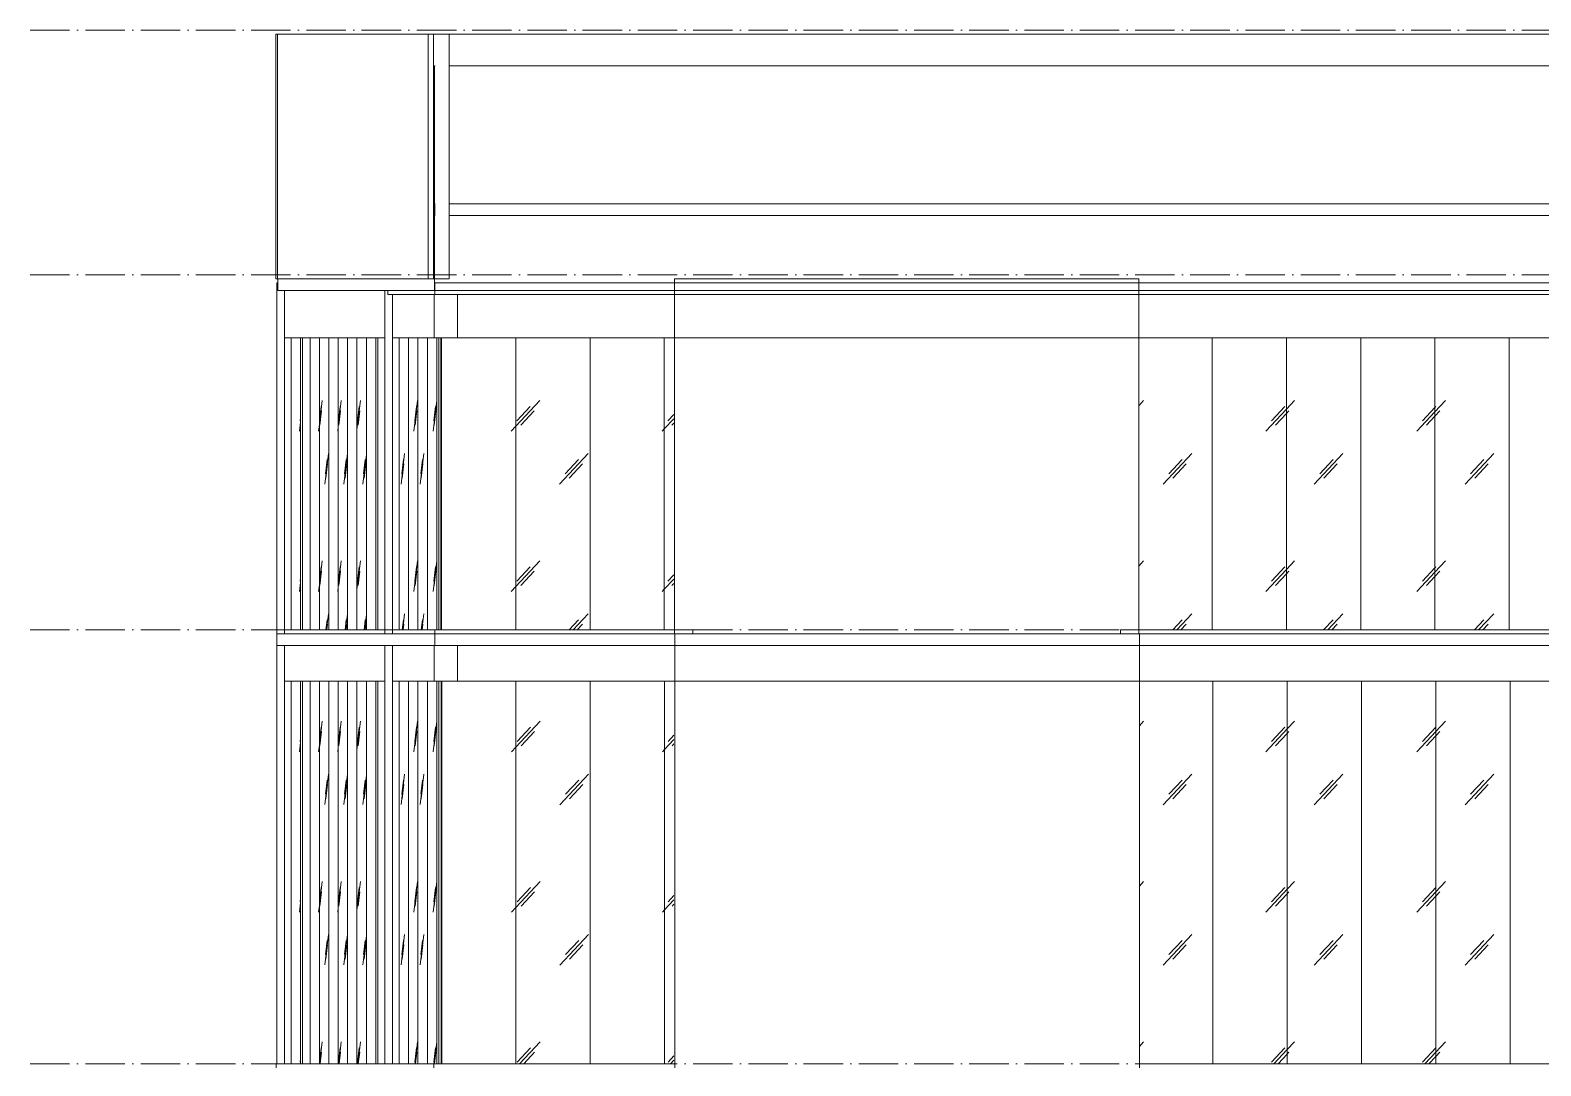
# Model space of a CAD drawing. Header units: millimetres. Extents: x -99196 to 12099, y -10111 to 93550.
# Drawn here: x -99096 to -79952, y 5475 to 18600 of the extents above; entities that cross this region are included whole.
import ezdxf
from ezdxf.xclip import XClip

# ---------------------------------------------------------------- set-up
doc = ezdxf.new("R2010")
doc.units = ezdxf.units.MM
doc.header["$XCLIPFRAME"] = 0
doc.linetypes.add('Grid Line', pattern=[14, 10, -2, 0, -2])
for name, color, linetype, lineweight in [('KINH', 152, 'Continuous', 5), ('NET CAT', 3, 'Continuous', 5), ('NET CATConcrete', 3, 'Continuous', 5), ('NET-THAY', 2, 'Continuous', 15), ('TRUC', 225, 'Continuous', 5)]:
    doc.layers.add(name, color=color, linetype=linetype, lineweight=lineweight)
pattern_1 = [(83.217, (-89384.93, 1401.56), (0.0133, 2032.0002), [180.582, -1865.74]), (83.217, (-89391.5, 1456.73), (0.0133, 2032.0002), [180.582, -1865.74]), (83.217, (-89400.51, 1325.7), (0.0133, 2032.0002), [388.945, -1657.376]), (83.217, (-89549.27, 2763), (0.0133, 2032.0002), [180.582, -1865.74]), (83.217, (-89555.83, 2818.17), (0.0133, 2032.0002), [180.582, -1865.74]), (83.217, (-89564.85, 2687.13), (0.0133, 2032.0002), [388.945, -1657.376])]
pattern_2 = [(46.738, (-52715.7, 1401.6), (-0.005, 2032), [246.24, -2544.1]), (46.738, (-52767.6, 1456.7), (-0.005, 2032), [246.24, -2544.1]), (46.738, (-52839, 1325.7), (-0.005, 2032), [530.36, -2259.98]), (46.738, (-54016, 2763), (-0.005, 2032), [246.24, -2544.1]), (46.738, (-54068, 2818.2), (-0.005, 2032), [246.24, -2544.1]), (46.738, (-54139.4, 2687.1), (-0.005, 2032), [530.36, -2259.98])]
pattern_3 = [(46.738, (-52717.3, 1401.6), (-0.005, 2032), [246.24, -2544.1]), (46.738, (-52769.3, 1456.7), (-0.005, 2032), [246.24, -2544.1]), (46.738, (-52840.7, 1325.7), (-0.005, 2032), [530.36, -2259.98]), (46.738, (-54017.7, 2763), (-0.005, 2032), [246.24, -2544.1]), (46.738, (-54069.6, 2818.2), (-0.005, 2032), [246.24, -2544.1]), (46.738, (-54141, 2687.1), (-0.005, 2032), [530.36, -2259.98])]
pattern_4 = [(46.738, (-52719.6, 1401.6), (-0.005, 2032), [246.24, -2544.1]), (46.738, (-52771.6, 1456.7), (-0.005, 2032), [246.24, -2544.1]), (46.738, (-52843, 1325.7), (-0.005, 2032), [530.36, -2259.98]), (46.738, (-54020, 2763), (-0.005, 2032), [246.24, -2544.1]), (46.738, (-54072, 2818.2), (-0.005, 2032), [246.24, -2544.1]), (46.738, (-54143.4, 2687.1), (-0.005, 2032), [530.36, -2259.98])]

# ---------------------------------------------------------------- blocks, each defined once
blk = doc.blocks.new('System Panel - Glazed-V151-MẶT ĐỨNG 14-1')
at = {"layer": 'KINH'}
h = blk.add_hatch(dxfattribs=at)
h.set_pattern_fill('FP_6', color=256, style=0, pattern_type=2)
h.set_pattern_definition(pattern_1)
h.paths.add_polyline_path([(-95669, 5500), (-95669, 10350), (-95788, 10350), (-95788, 5500)], flags=0)
at = {"layer": 'KINH', "color": 250}
for p, q in [((-95788, 10350), (-95788, 5500)), ((-95669, 5500), (-95669, 10350)), ((-95644, 10350), (-95644, 5500))]:
    blk.add_line(p, q, dxfattribs=at)
blk = doc.blocks.new('System Panel - Glazed-V152-MẶT ĐỨNG 14-1')
at = {"layer": 'KINH'}
h = blk.add_hatch(dxfattribs=at)
h.set_pattern_fill('FP_6', color=256, style=0, pattern_type=2)
h.set_pattern_definition(pattern_1)
h.paths.add_polyline_path([(-95431, 5500), (-95431, 10350), (-95550, 10350), (-95550, 5500)], flags=0)
at = {"layer": 'KINH', "color": 250}
for p, q in [((-95550, 10350), (-95550, 5500)), ((-95431, 5500), (-95431, 10350))]:
    blk.add_line(p, q, dxfattribs=at)
blk = doc.blocks.new('System Panel - Glazed-V153-MẶT ĐỨNG 14-1')
at = {"layer": 'KINH'}
h = blk.add_hatch(dxfattribs=at)
h.set_pattern_fill('FP_6', color=256, style=0, pattern_type=2)
h.set_pattern_definition(pattern_1)
h.paths.add_polyline_path([(-95312, 5500), (-95312, 10350), (-95431, 10350), (-95431, 5500)], flags=0)
at = {"layer": 'KINH', "color": 250}
for p, q in [((-95431, 10350), (-95431, 5500)), ((-95312, 5500), (-95312, 10350))]:
    blk.add_line(p, q, dxfattribs=at)
blk = doc.blocks.new('System Panel - Glazed-V154-MẶT ĐỨNG 14-1')
at = {"layer": 'KINH'}
h = blk.add_hatch(dxfattribs=at)
h.set_pattern_fill('FP_6', color=256, style=0, pattern_type=2)
h.set_pattern_definition(pattern_1)
h.paths.add_polyline_path([(-95193, 5500), (-95193, 10350), (-95312, 10350), (-95312, 5500)], flags=0)
at = {"layer": 'KINH', "color": 250}
for p, q in [((-95312, 10350), (-95312, 5500)), ((-95193, 5500), (-95193, 10350))]:
    blk.add_line(p, q, dxfattribs=at)
blk = doc.blocks.new('System Panel - Glazed-V155-MẶT ĐỨNG 14-1')
at = {"layer": 'KINH'}
h = blk.add_hatch(dxfattribs=at)
h.set_pattern_fill('FP_6', color=256, style=0, pattern_type=2)
h.set_pattern_definition(pattern_1)
h.paths.add_polyline_path([(-95074, 5500), (-95074, 10350), (-95193, 10350), (-95193, 5500)], flags=0)
at = {"layer": 'KINH', "color": 250}
for p, q in [((-95193, 10350), (-95193, 5500)), ((-95074, 5500), (-95074, 10350))]:
    blk.add_line(p, q, dxfattribs=at)
blk = doc.blocks.new('System Panel - Glazed-V156-MẶT ĐỨNG 14-1')
at = {"layer": 'KINH'}
h = blk.add_hatch(dxfattribs=at)
h.set_pattern_fill('FP_6', color=256, style=0, pattern_type=2)
h.set_pattern_definition(pattern_1)
h.paths.add_polyline_path([(-94955, 5500), (-94955, 10350), (-95074, 10350), (-95074, 5500)], flags=0)
at = {"layer": 'KINH', "color": 250}
for p, q in [((-95074, 10350), (-95074, 5500)), ((-94955, 5500), (-94955, 10350))]:
    blk.add_line(p, q, dxfattribs=at)
blk = doc.blocks.new('System Panel - Glazed-V157-MẶT ĐỨNG 14-1')
at = {"layer": 'KINH'}
h = blk.add_hatch(dxfattribs=at)
h.set_pattern_fill('FP_6', color=256, style=0, pattern_type=2)
h.set_pattern_definition(pattern_1)
h.paths.add_polyline_path([(-94836, 5500), (-94836, 10350), (-94955, 10350), (-94955, 5500)], flags=0)
at = {"layer": 'KINH', "color": 250}
for p, q in [((-94955, 10350), (-94955, 5500)), ((-94836, 5500), (-94836, 10350))]:
    blk.add_line(p, q, dxfattribs=at)
blk = doc.blocks.new('System Panel - Glazed-V158-MẶT ĐỨNG 14-1')
at = {"layer": 'KINH'}
h = blk.add_hatch(dxfattribs=at)
h.set_pattern_fill('FP_6', color=256, style=0, pattern_type=2)
h.set_pattern_definition(pattern_1)
h.paths.add_polyline_path([(-94813, 5500), (-94717, 5500), (-94717, 10350), (-94836, 10350), (-94836, 5500)], flags=0)
at = {"layer": 'KINH', "color": 250}
for p, q in [((-94836, 10350), (-94836, 5500)), ((-94717, 5500), (-94717, 10350)), ((-94692, 10350), (-94692, 5500))]:
    blk.add_line(p, q, dxfattribs=at)
blk = doc.blocks.new('System Panel - Glazed-V159-MẶT ĐỨNG 14-1')
at = {"layer": 'KINH'}
h = blk.add_hatch(dxfattribs=at)
h.set_pattern_fill('FP_6', color=256, style=0, pattern_type=2)
h.set_pattern_definition(pattern_1)
h.paths.add_polyline_path([(-94301, 5500), (-94301, 10350), (-94420, 10350), (-94420, 5500)], flags=0)
at = {"layer": 'KINH', "color": 250}
for p, q in [((-94420, 10350), (-94420, 5500)), ((-94301, 5500), (-94301, 10350))]:
    blk.add_line(p, q, dxfattribs=at)
blk = doc.blocks.new('System Panel - Glazed-V160-MẶT ĐỨNG 14-1')
at = {"layer": 'KINH'}
h = blk.add_hatch(dxfattribs=at)
h.set_pattern_fill('FP_6', color=256, style=0, pattern_type=2)
h.set_pattern_definition(pattern_1)
h.paths.add_polyline_path([(-94182, 5500), (-94182, 10350), (-94301, 10350), (-94301, 5500)], flags=0)
at = {"layer": 'KINH', "color": 250}
for p, q in [((-94301, 10350), (-94301, 5500)), ((-94182, 5500), (-94182, 10350))]:
    blk.add_line(p, q, dxfattribs=at)
blk = doc.blocks.new('System Panel - Glazed-V161-MẶT ĐỨNG 14-1')
at = {"layer": 'KINH'}
h = blk.add_hatch(dxfattribs=at)
h.set_pattern_fill('FP_6', color=256, style=0, pattern_type=2)
h.set_pattern_definition(pattern_1)
h.paths.add_polyline_path([(-94063, 5500), (-94063, 10350), (-94182, 10350), (-94182, 5500)], flags=0)
at = {"layer": 'KINH', "color": 250}
for p, q in [((-94182, 10350), (-94182, 5500)), ((-94063, 5500), (-94063, 10350))]:
    blk.add_line(p, q, dxfattribs=at)
blk = doc.blocks.new('System Panel - Glazed-V162-MẶT ĐỨNG 14-1')
at = {"layer": 'KINH'}
h = blk.add_hatch(dxfattribs=at)
h.set_pattern_fill('FP_6', color=256, style=0, pattern_type=2)
h.set_pattern_definition(pattern_1)
h.paths.add_polyline_path([(-93980, 5500), (-93944, 5500), (-93944, 10350), (-94063, 10350), (-94063, 5500)], flags=0)
at = {"layer": 'KINH', "color": 250}
for p, q in [((-94063, 10350), (-94063, 5500)), ((-93944, 5500), (-93944, 10350)), ((-93919, 10350), (-93919, 5500))]:
    blk.add_line(p, q, dxfattribs=at)
blk = doc.blocks.new('System Panel - Glazed-V163-MẶT ĐỨNG 14-1')
at = {"layer": 'KINH'}
h = blk.add_hatch(dxfattribs=at)
h.set_pattern_fill('FP_7', color=256, style=0, pattern_type=2)
h.set_pattern_definition([(71.319, (-77466.7, 1401.56), (-0.007, 2032), [189.29, -1955.72]), (71.319, (-77485.34, 1456.7), (-0.007, 2032), [189.29, -1955.72]), (71.319, (-77511, 1325.7), (-0.007, 2032), [407.7, -1737.306]), (71.319, (-77933.9, 2763), (-0.007, 2032), [189.29, -1955.72]), (71.319, (-77952.5, 2818.2), (-0.007, 2032), [189.29, -1955.72]), (71.319, (-77978.2, 2687.1), (-0.007, 2032), [407.7, -1737.306])])
h.paths.add_polyline_path([(-93881, 5500), (-93881, 10350), (-93890, 10350), (-93890, 5500)], flags=0)
h = blk.add_hatch(dxfattribs=at)
h.set_pattern_fill('FP_4', color=256, style=0, pattern_type=2)
h.set_pattern_definition(pattern_2)
h.paths.add_polyline_path([(-93825, 5500), (-92940, 5500), (-92940, 10350), (-93881, 10350), (-93881, 5500)], flags=0)
at = {"layer": 'KINH', "color": 250}
for p, q in [((-93890, 5500), (-93890, 10350)), ((-93881, 10350), (-93881, 5500)), ((-92940, 5500), (-92940, 10350))]:
    blk.add_line(p, q, dxfattribs=at)
blk = doc.blocks.new('System Panel - Glazed-V164-MẶT ĐỨNG 14-1')
at = {"layer": 'KINH'}
h = blk.add_hatch(dxfattribs=at)
h.set_pattern_fill('FP_4', color=256, style=0, pattern_type=2)
h.set_pattern_definition(pattern_2)
h.paths.add_polyline_path([(-91999, 5500), (-91999, 10350), (-92940, 10350), (-92940, 5500)], flags=0)
at = {"layer": 'KINH', "color": 250}
for p, q in [((-92940, 10350), (-92940, 5500)), ((-91999, 5500), (-91999, 10350))]:
    blk.add_line(p, q, dxfattribs=at)
blk = doc.blocks.new('System Panel - Glazed-V165-MẶT ĐỨNG 14-1')
at = {"layer": 'KINH'}
h = blk.add_hatch(dxfattribs=at)
h.set_pattern_fill('FP_4', color=256, style=0, pattern_type=2)
h.set_pattern_definition(pattern_2)
h.paths.add_polyline_path([(-91058, 5500), (-91058, 10350), (-91999, 10350), (-91999, 5500), (-91848, 5500)], flags=0)
at = {"layer": 'KINH', "color": 250}
for p, q in [((-91999, 10350), (-91999, 5500)), ((-91058, 5500), (-91058, 10350))]:
    blk.add_line(p, q, dxfattribs=at)
blk = doc.blocks.new('System Panel - Glazed-V166-MẶT ĐỨNG 14-1')
at = {"layer": 'KINH'}
h = blk.add_hatch(dxfattribs=at)
h.set_pattern_fill('FP_8', color=256, style=0, pattern_type=2)
h.set_pattern_definition(pattern_3)
h.paths.add_polyline_path([(-84107, 5500), (-84107, 10350), (-85038, 10350), (-85038, 5500)], flags=0)
at = {"layer": 'KINH', "color": 250}
blk.add_line((-84107, 5500), (-84107, 10350), dxfattribs=at)
blk = doc.blocks.new('System Panel - Glazed-V167-MẶT ĐỨNG 14-1')
at = {"layer": 'KINH'}
h = blk.add_hatch(dxfattribs=at)
h.set_pattern_fill('FP_8', color=256, style=0, pattern_type=2)
h.set_pattern_definition(pattern_3)
h.paths.add_polyline_path([(-83165, 5500), (-83165, 10350), (-84107, 10350), (-84107, 5500), (-83942, 5500)], flags=0)
at = {"layer": 'KINH', "color": 250}
for p, q in [((-84107, 10350), (-84107, 5500)), ((-83165, 5500), (-83165, 10350))]:
    blk.add_line(p, q, dxfattribs=at)
blk = doc.blocks.new('System Panel - Glazed-V168-MẶT ĐỨNG 14-1')
at = {"layer": 'KINH'}
h = blk.add_hatch(dxfattribs=at)
h.set_pattern_fill('FP_8', color=256, style=0, pattern_type=2)
h.set_pattern_definition(pattern_3)
h.paths.add_polyline_path([(-82224, 5500), (-82224, 10350), (-83165, 10350), (-83165, 5500)], flags=0)
at = {"layer": 'KINH', "color": 250}
for p, q in [((-83165, 10350), (-83165, 5500)), ((-82224, 5500), (-82224, 10350))]:
    blk.add_line(p, q, dxfattribs=at)
blk = doc.blocks.new('System Panel - Glazed-V169-MẶT ĐỨNG 14-1')
at = {"layer": 'KINH'}
h = blk.add_hatch(dxfattribs=at)
h.set_pattern_fill('FP_8', color=256, style=0, pattern_type=2)
h.set_pattern_definition(pattern_3)
h.paths.add_polyline_path([(-81283, 5500), (-81283, 10350), (-82224, 10350), (-82224, 5500)], flags=0)
at = {"layer": 'KINH', "color": 250}
for p, q in [((-82224, 10350), (-82224, 5500)), ((-81283, 5500), (-81283, 10350))]:
    blk.add_line(p, q, dxfattribs=at)
blk = doc.blocks.new('System Panel - Glazed-V170-MẶT ĐỨNG 14-1')
at = {"layer": 'KINH'}
h = blk.add_hatch(dxfattribs=at)
h.set_pattern_fill('FP_8', color=256, style=0, pattern_type=2)
h.set_pattern_definition(pattern_3)
h.paths.add_polyline_path([(-80342, 5500), (-80342, 10350), (-81283, 10350), (-81283, 5500)], flags=0)
at = {"layer": 'KINH', "color": 250}
for p, q in [((-81283, 10350), (-81283, 5500)), ((-80342, 5500), (-80342, 10350))]:
    blk.add_line(p, q, dxfattribs=at)
blk = doc.blocks.new('System Panel - Glazed-V171-MẶT ĐỨNG 14-1')
at = {"layer": 'KINH'}
h = blk.add_hatch(dxfattribs=at)
h.set_pattern_fill('FP_8', color=256, style=0, pattern_type=2)
h.set_pattern_definition(pattern_3)
h.paths.add_polyline_path([(-79401, 5500), (-79401, 10350), (-80342, 10350), (-80342, 5500), (-79989, 5500)], flags=0)
at = {"layer": 'KINH', "color": 250}
for p, q in [((-80342, 10350), (-80342, 5500)), ((-79401, 5500), (-79401, 10350))]:
    blk.add_line(p, q, dxfattribs=at)
blk = doc.blocks.new('System Panel - Glazed-V255-MẶT ĐỨNG 14-1')
at = {"layer": 'KINH'}
h = blk.add_hatch(dxfattribs=at)
h.set_pattern_fill('FP_6', color=256, style=0, pattern_type=2)
h.set_pattern_definition(pattern_1)
h.paths.add_polyline_path([(-95788, 11000), (-95669, 11000), (-95669, 14700), (-95788, 14700), (-95788, 11358)], flags=0)
at = {"layer": 'KINH', "color": 250}
for p, q in [((-95788, 14700), (-95788, 11000)), ((-95669, 11000), (-95669, 14700)), ((-95644, 14700), (-95644, 11000))]:
    blk.add_line(p, q, dxfattribs=at)
blk = doc.blocks.new('System Panel - Glazed-V256-MẶT ĐỨNG 14-1')
at = {"layer": 'KINH'}
h = blk.add_hatch(dxfattribs=at)
h.set_pattern_fill('FP_6', color=256, style=0, pattern_type=2)
h.set_pattern_definition(pattern_1)
h.paths.add_polyline_path([(-95550, 11000), (-95431, 11000), (-95431, 14700), (-95550, 14700), (-95550, 11358)], flags=0)
at = {"layer": 'KINH', "color": 250}
for p, q in [((-95550, 14700), (-95550, 11000)), ((-95431, 11000), (-95431, 14700))]:
    blk.add_line(p, q, dxfattribs=at)
blk = doc.blocks.new('System Panel - Glazed-V257-MẶT ĐỨNG 14-1')
at = {"layer": 'KINH'}
h = blk.add_hatch(dxfattribs=at)
h.set_pattern_fill('FP_6', color=256, style=0, pattern_type=2)
h.set_pattern_definition(pattern_1)
h.paths.add_polyline_path([(-95431, 11000), (-95312, 11000), (-95312, 14700), (-95431, 14700), (-95431, 11358)], flags=0)
at = {"layer": 'KINH', "color": 250}
for p, q in [((-95431, 14700), (-95431, 11000)), ((-95312, 11000), (-95312, 14700))]:
    blk.add_line(p, q, dxfattribs=at)
blk = doc.blocks.new('System Panel - Glazed-V258-MẶT ĐỨNG 14-1')
at = {"layer": 'KINH'}
h = blk.add_hatch(dxfattribs=at)
h.set_pattern_fill('FP_6', color=256, style=0, pattern_type=2)
h.set_pattern_definition(pattern_1)
h.paths.add_polyline_path([(-95312, 11000), (-95193, 11000), (-95193, 14700), (-95312, 14700), (-95312, 11358)], flags=0)
at = {"layer": 'KINH', "color": 250}
for p, q in [((-95312, 14700), (-95312, 11000)), ((-95193, 11000), (-95193, 14700))]:
    blk.add_line(p, q, dxfattribs=at)
blk = doc.blocks.new('System Panel - Glazed-V259-MẶT ĐỨNG 14-1')
at = {"layer": 'KINH'}
h = blk.add_hatch(dxfattribs=at)
h.set_pattern_fill('FP_6', color=256, style=0, pattern_type=2)
h.set_pattern_definition(pattern_1)
h.paths.add_polyline_path([(-95193, 11000), (-95074, 11000), (-95074, 14700), (-95193, 14700), (-95193, 11358)], flags=0)
at = {"layer": 'KINH', "color": 250}
for p, q in [((-95193, 14700), (-95193, 11000)), ((-95074, 11000), (-95074, 14700))]:
    blk.add_line(p, q, dxfattribs=at)
blk = doc.blocks.new('System Panel - Glazed-V260-MẶT ĐỨNG 14-1')
at = {"layer": 'KINH'}
h = blk.add_hatch(dxfattribs=at)
h.set_pattern_fill('FP_6', color=256, style=0, pattern_type=2)
h.set_pattern_definition(pattern_1)
h.paths.add_polyline_path([(-95074, 11000), (-94955, 11000), (-94955, 14700), (-95074, 14700), (-95074, 11358)], flags=0)
at = {"layer": 'KINH', "color": 250}
for p, q in [((-95074, 14700), (-95074, 11000)), ((-94955, 11000), (-94955, 14700))]:
    blk.add_line(p, q, dxfattribs=at)
blk = doc.blocks.new('System Panel - Glazed-V261-MẶT ĐỨNG 14-1')
at = {"layer": 'KINH'}
h = blk.add_hatch(dxfattribs=at)
h.set_pattern_fill('FP_6', color=256, style=0, pattern_type=2)
h.set_pattern_definition(pattern_1)
h.paths.add_polyline_path([(-94955, 11000), (-94836, 11000), (-94836, 14700), (-94955, 14700), (-94955, 11358)], flags=0)
at = {"layer": 'KINH', "color": 250}
for p, q in [((-94955, 14700), (-94955, 11000)), ((-94836, 11000), (-94836, 14700))]:
    blk.add_line(p, q, dxfattribs=at)
blk = doc.blocks.new('System Panel - Glazed-V262-MẶT ĐỨNG 14-1')
at = {"layer": 'KINH'}
h = blk.add_hatch(dxfattribs=at)
h.set_pattern_fill('FP_6', color=256, style=0, pattern_type=2)
h.set_pattern_definition(pattern_1)
h.paths.add_polyline_path([(-94717, 11000), (-94717, 14700), (-94836, 14700), (-94836, 11000), (-94813, 11000)], flags=0)
at = {"layer": 'KINH', "color": 250}
for p, q in [((-94836, 14700), (-94836, 11000)), ((-94717, 11000), (-94717, 14700)), ((-94692, 14700), (-94692, 11000))]:
    blk.add_line(p, q, dxfattribs=at)
blk = doc.blocks.new('System Panel - Glazed-V263-MẶT ĐỨNG 14-1')
at = {"layer": 'KINH'}
h = blk.add_hatch(dxfattribs=at)
h.set_pattern_fill('FP_6', color=256, style=0, pattern_type=2)
h.set_pattern_definition(pattern_1)
h.paths.add_polyline_path([(-94420, 11000), (-94301, 11000), (-94301, 14700), (-94420, 14700), (-94420, 11358)], flags=0)
at = {"layer": 'KINH', "color": 250}
for p, q in [((-94420, 14700), (-94420, 11000)), ((-94301, 11000), (-94301, 14700))]:
    blk.add_line(p, q, dxfattribs=at)
blk = doc.blocks.new('System Panel - Glazed-V264-MẶT ĐỨNG 14-1')
at = {"layer": 'KINH'}
h = blk.add_hatch(dxfattribs=at)
h.set_pattern_fill('FP_6', color=256, style=0, pattern_type=2)
h.set_pattern_definition(pattern_1)
h.paths.add_polyline_path([(-94301, 11000), (-94182, 11000), (-94182, 14700), (-94301, 14700), (-94301, 11358)], flags=0)
at = {"layer": 'KINH', "color": 250}
for p, q in [((-94301, 14700), (-94301, 11000)), ((-94182, 11000), (-94182, 14700))]:
    blk.add_line(p, q, dxfattribs=at)
blk = doc.blocks.new('System Panel - Glazed-V265-MẶT ĐỨNG 14-1')
at = {"layer": 'KINH'}
h = blk.add_hatch(dxfattribs=at)
h.set_pattern_fill('FP_6', color=256, style=0, pattern_type=2)
h.set_pattern_definition(pattern_1)
h.paths.add_polyline_path([(-94182, 11000), (-94063, 11000), (-94063, 14700), (-94182, 14700), (-94182, 11358)], flags=0)
at = {"layer": 'KINH', "color": 250}
for p, q in [((-94182, 14700), (-94182, 11000)), ((-94063, 11000), (-94063, 14700))]:
    blk.add_line(p, q, dxfattribs=at)
blk = doc.blocks.new('System Panel - Glazed-V266-MẶT ĐỨNG 14-1')
at = {"layer": 'KINH'}
h = blk.add_hatch(dxfattribs=at)
h.set_pattern_fill('FP_6', color=256, style=0, pattern_type=2)
h.set_pattern_definition(pattern_1)
h.paths.add_polyline_path([(-93944, 11000), (-93944, 14700), (-94063, 14700), (-94063, 11000), (-93970, 11000)], flags=0)
at = {"layer": 'KINH', "color": 250}
for p, q in [((-94063, 14700), (-94063, 11000)), ((-93944, 11000), (-93944, 14700)), ((-93919, 14700), (-93919, 11000))]:
    blk.add_line(p, q, dxfattribs=at)
blk = doc.blocks.new('System Panel - Glazed-V267-MẶT ĐỨNG 14-1')
at = {"layer": 'KINH'}
h = blk.add_hatch(dxfattribs=at)
h.set_pattern_fill('FP_21', color=256, style=0, pattern_type=2)
h.set_pattern_definition([(71.319, (-77464.1, 1401.56), (-0.007, 2032), [189.29, -1955.72]), (71.319, (-77482.8, 1456.7), (-0.007, 2032), [189.29, -1955.72]), (71.319, (-77508.44, 1325.7), (-0.007, 2032), [407.7, -1737.306]), (71.319, (-77931.3, 2763), (-0.007, 2032), [189.29, -1955.72]), (71.319, (-77950, 2818.2), (-0.007, 2032), [189.29, -1955.72]), (71.319, (-77975.63, 2687.1), (-0.007, 2032), [407.7, -1737.306])])
h.paths.add_polyline_path([(-93891, 11000), (-93883, 11000), (-93883, 14700), (-93891, 14700), (-93891, 11358)], flags=0)
h = blk.add_hatch(dxfattribs=at)
h.set_pattern_fill('FP_20', color=256, style=0, pattern_type=2)
h.set_pattern_definition(pattern_4)
h.paths.add_polyline_path([(-93825, 11000), (-92942, 11000), (-92942, 14700), (-93883, 14700), (-93883, 11000)], flags=0)
at = {"layer": 'KINH', "color": 250}
for p, q in [((-93891, 11000), (-93891, 14700)), ((-93883, 14700), (-93883, 11000)), ((-92942, 11000), (-92942, 14700))]:
    blk.add_line(p, q, dxfattribs=at)
blk = doc.blocks.new('System Panel - Glazed-V268-MẶT ĐỨNG 14-1')
at = {"layer": 'KINH'}
h = blk.add_hatch(dxfattribs=at)
h.set_pattern_fill('FP_20', color=256, style=0, pattern_type=2)
h.set_pattern_definition(pattern_4)
h.paths.add_polyline_path([(-92942, 11000), (-92001, 11000), (-92001, 14700), (-92942, 14700), (-92942, 11358)], flags=0)
at = {"layer": 'KINH', "color": 250}
for p, q in [((-92942, 14700), (-92942, 11000)), ((-92001, 11000), (-92001, 14700))]:
    blk.add_line(p, q, dxfattribs=at)
blk = doc.blocks.new('System Panel - Glazed-V269-MẶT ĐỨNG 14-1')
at = {"layer": 'KINH'}
h = blk.add_hatch(dxfattribs=at)
h.set_pattern_fill('FP_20', color=256, style=0, pattern_type=2)
h.set_pattern_definition(pattern_4)
h.paths.add_polyline_path([(-91060, 11000), (-91060, 14700), (-92001, 14700), (-92001, 11000), (-91848, 11000)], flags=0)
at = {"layer": 'KINH', "color": 250}
for p, q in [((-92001, 14700), (-92001, 11000)), ((-91060, 11000), (-91060, 14700))]:
    blk.add_line(p, q, dxfattribs=at)
blk = doc.blocks.new('System Panel - Glazed-623543-MẶT ĐỨNG 14-1')
at = {"layer": 'KINH'}
h = blk.add_hatch(dxfattribs=at)
h.set_pattern_fill('FP_20', color=256, style=0, pattern_type=2)
h.set_pattern_definition(pattern_4)
h.paths.add_polyline_path([(-90941, 11000), (-90941, 14700), (-91060, 14700), (-91060, 11000)], flags=0)
at = {"layer": 'KINH', "color": 250}
blk.add_line((-91060, 14700), (-91060, 11000), dxfattribs=at)
blk = doc.blocks.new('System Panel - Glazed-V270-MẶT ĐỨNG 14-1')
at = {"layer": 'KINH'}
h = blk.add_hatch(dxfattribs=at)
h.set_pattern_fill('FP_8', color=256, style=0, pattern_type=2)
h.set_pattern_definition(pattern_3)
h.paths.add_polyline_path([(-84116, 11000), (-84116, 14700), (-85048, 14700), (-85048, 11000)], flags=0)
at = {"layer": 'KINH', "color": 250}
blk.add_line((-84116, 11000), (-84116, 14700), dxfattribs=at)
blk = doc.blocks.new('System Panel - Glazed-V271-MẶT ĐỨNG 14-1')
at = {"layer": 'KINH'}
h = blk.add_hatch(dxfattribs=at)
h.set_pattern_fill('FP_8', color=256, style=0, pattern_type=2)
h.set_pattern_definition(pattern_3)
h.paths.add_polyline_path([(-83175, 11000), (-83175, 14700), (-84116, 14700), (-84116, 11000), (-83942, 11000)], flags=0)
at = {"layer": 'KINH', "color": 250}
for p, q in [((-84116, 14700), (-84116, 11000)), ((-83175, 11000), (-83175, 14700))]:
    blk.add_line(p, q, dxfattribs=at)
blk = doc.blocks.new('System Panel - Glazed-V272-MẶT ĐỨNG 14-1')
at = {"layer": 'KINH'}
h = blk.add_hatch(dxfattribs=at)
h.set_pattern_fill('FP_8', color=256, style=0, pattern_type=2)
h.set_pattern_definition(pattern_3)
h.paths.add_polyline_path([(-83175, 11000), (-82234, 11000), (-82234, 14700), (-83175, 14700), (-83175, 11358)], flags=0)
at = {"layer": 'KINH', "color": 250}
for p, q in [((-83175, 14700), (-83175, 11000)), ((-82234, 11000), (-82234, 14700))]:
    blk.add_line(p, q, dxfattribs=at)
blk = doc.blocks.new('System Panel - Glazed-V273-MẶT ĐỨNG 14-1')
at = {"layer": 'KINH'}
h = blk.add_hatch(dxfattribs=at)
h.set_pattern_fill('FP_8', color=256, style=0, pattern_type=2)
h.set_pattern_definition(pattern_3)
h.paths.add_polyline_path([(-82234, 11000), (-81293, 11000), (-81293, 14700), (-82234, 14700), (-82234, 11358)], flags=0)
at = {"layer": 'KINH', "color": 250}
for p, q in [((-82234, 14700), (-82234, 11000)), ((-81293, 11000), (-81293, 14700))]:
    blk.add_line(p, q, dxfattribs=at)
blk = doc.blocks.new('System Panel - Glazed-V274-MẶT ĐỨNG 14-1')
at = {"layer": 'KINH'}
h = blk.add_hatch(dxfattribs=at)
h.set_pattern_fill('FP_8', color=256, style=0, pattern_type=2)
h.set_pattern_definition(pattern_3)
h.paths.add_polyline_path([(-81293, 11000), (-80352, 11000), (-80352, 14700), (-81293, 14700), (-81293, 11358)], flags=0)
at = {"layer": 'KINH', "color": 250}
for p, q in [((-81293, 14700), (-81293, 11000)), ((-80352, 11000), (-80352, 14700))]:
    blk.add_line(p, q, dxfattribs=at)
blk = doc.blocks.new('System Panel - Glazed-V275-MẶT ĐỨNG 14-1')
at = {"layer": 'KINH'}
h = blk.add_hatch(dxfattribs=at)
h.set_pattern_fill('FP_8', color=256, style=0, pattern_type=2)
h.set_pattern_definition(pattern_3)
h.paths.add_polyline_path([(-79411, 11000), (-79411, 14700), (-80352, 14700), (-80352, 11000), (-79989, 11000)], flags=0)
at = {"layer": 'KINH', "color": 250}
for p, q in [((-80352, 14700), (-80352, 11000)), ((-79411, 11000), (-79411, 14700))]:
    blk.add_line(p, q, dxfattribs=at)
blk = doc.blocks.new('System Panel - Glazed-615617-MẶT ĐỨNG 14-1')
at = {"layer": 'KINH'}
h = blk.add_hatch(dxfattribs=at)
h.set_pattern_fill('FP_4', color=256, style=0, pattern_type=2)
h.set_pattern_definition(pattern_2)
h.paths.add_polyline_path([(-90939, 5500), (-90939, 10350), (-91058, 10350), (-91058, 5500)], flags=0)
at = {"layer": 'KINH', "color": 250}
blk.add_line((-91058, 10350), (-91058, 5500), dxfattribs=at)
blk = doc.blocks.new('ALC1807-ASCENT PLAZA-TANG 1_2_rvt-1-MẶT ĐỨNG 14-1')
at = {"layer": 'NET-THAY', "color": 7}
for p, q in [((-94053, 18550), (-95985, 18550)), ((-95985, 18550), (-95985, 15450)), ((-95985, 15450), (-95985, 18550)), ((-95985, 18550), (-95961, 18550)), ((-95961, 18550), (-95961, 15450)), ((-94053, 15450), (-94053, 18550)), ((-93986, 18550), (-94053, 18550)), ((-93986, 18550), (-93986, 15450)), ((-93986, 15450), (-93986, 18550)), ((-93986, 18550), (-93787, 18550)), ((-78014, 18550), (-93787, 18550)), ((-93787, 18550), (-93787, 15450)), ((-95985, 15450), (-94053, 15450)), ((-95961, 15450), (-95985, 15450)), ((-93986, 15450), (-94053, 15450)), ((-93971, 15450), (-93986, 15450)), ((-93787, 15450), (-93963, 15450)), ((-90929, 10950), (-90929, 15450)), ((-90929, 15450), (-90687, 15450)), ((-85048, 15450), (-90687, 15450)), ((-85048, 10950), (-85048, 15450)), ((-90928, 5450), (-90928, 10950)), ((-90928, 10950), (-90687, 10950)), ((-90687, 10950), (-90928, 10950)), ((-85038, 10950), (-90687, 10950)), ((-90687, 10950), (-85048, 10950)), ((-85038, 5450), (-85038, 10950))]:
    blk.add_line(p, q, dxfattribs=at)
at = {"layer": 'NET-THAY', "color": 10, "lineweight": 9}
for p, q in [((-95970, 11000), (-93970, 11000)), ((-95970, 11000), (-95970, 10950)), ((-93970, 10950), (-95970, 10950)), ((-93970, 11000), (-90697, 11000)), ((-93970, 11000), (-93970, 10950)), ((-90697, 10950), (-93970, 10950)), ((-90697, 10950), (-90697, 11000)), ((-85280, 11000), (-77999, 11000)), ((-85280, 11000), (-85280, 10950)), ((-77999, 10950), (-85280, 10950)), ((-95980, 5500), (-93980, 5500)), ((-95980, 5500), (-95980, 5450)), ((-93980, 5500), (-90929, 5500)), ((-93980, 5500), (-93980, 5450)), ((-85038, 5500), (-78008, 5500))]:
    blk.add_line(p, q, dxfattribs=at)
at = {"color": 10, "lineweight": 9}
for name in ['System Panel - Glazed-V255-MẶT ĐỨNG 14-1', 'System Panel - Glazed-V256-MẶT ĐỨNG 14-1', 'System Panel - Glazed-V257-MẶT ĐỨNG 14-1', 'System Panel - Glazed-V258-MẶT ĐỨNG 14-1', 'System Panel - Glazed-V259-MẶT ĐỨNG 14-1', 'System Panel - Glazed-V260-MẶT ĐỨNG 14-1', 'System Panel - Glazed-V261-MẶT ĐỨNG 14-1', 'System Panel - Glazed-V262-MẶT ĐỨNG 14-1', 'System Panel - Glazed-V263-MẶT ĐỨNG 14-1', 'System Panel - Glazed-V264-MẶT ĐỨNG 14-1', 'System Panel - Glazed-V265-MẶT ĐỨNG 14-1', 'System Panel - Glazed-V266-MẶT ĐỨNG 14-1', 'System Panel - Glazed-V267-MẶT ĐỨNG 14-1', 'System Panel - Glazed-V268-MẶT ĐỨNG 14-1', 'System Panel - Glazed-V269-MẶT ĐỨNG 14-1', 'System Panel - Glazed-623543-MẶT ĐỨNG 14-1', 'System Panel - Glazed-V270-MẶT ĐỨNG 14-1', 'System Panel - Glazed-V271-MẶT ĐỨNG 14-1', 'System Panel - Glazed-V272-MẶT ĐỨNG 14-1', 'System Panel - Glazed-V273-MẶT ĐỨNG 14-1', 'System Panel - Glazed-V274-MẶT ĐỨNG 14-1', 'System Panel - Glazed-V275-MẶT ĐỨNG 14-1', 'System Panel - Glazed-V151-MẶT ĐỨNG 14-1', 'System Panel - Glazed-V152-MẶT ĐỨNG 14-1', 'System Panel - Glazed-V153-MẶT ĐỨNG 14-1', 'System Panel - Glazed-V154-MẶT ĐỨNG 14-1', 'System Panel - Glazed-V155-MẶT ĐỨNG 14-1', 'System Panel - Glazed-V156-MẶT ĐỨNG 14-1', 'System Panel - Glazed-V157-MẶT ĐỨNG 14-1', 'System Panel - Glazed-V158-MẶT ĐỨNG 14-1', 'System Panel - Glazed-V159-MẶT ĐỨNG 14-1', 'System Panel - Glazed-V160-MẶT ĐỨNG 14-1', 'System Panel - Glazed-V161-MẶT ĐỨNG 14-1', 'System Panel - Glazed-V162-MẶT ĐỨNG 14-1', 'System Panel - Glazed-V163-MẶT ĐỨNG 14-1', 'System Panel - Glazed-V164-MẶT ĐỨNG 14-1', 'System Panel - Glazed-V165-MẶT ĐỨNG 14-1', 'System Panel - Glazed-615617-MẶT ĐỨNG 14-1', 'System Panel - Glazed-V166-MẶT ĐỨNG 14-1', 'System Panel - Glazed-V167-MẶT ĐỨNG 14-1', 'System Panel - Glazed-V168-MẶT ĐỨNG 14-1', 'System Panel - Glazed-V169-MẶT ĐỨNG 14-1', 'System Panel - Glazed-V170-MẶT ĐỨNG 14-1', 'System Panel - Glazed-V171-MẶT ĐỨNG 14-1']:
    blk.add_blockref(name, (0, 0), dxfattribs=at)
blk = doc.blocks.new('ALC1807-ASCENT PLAZA-TANG DIEN HINH_rvt-1-MẶT ĐỨNG 14-1')
at = {"layer": 'NET-THAY', "color": 7}
for p, q in [((-93963, 18150), (-93971, 18150)), ((-93971, 18150), (-93971, 15300)), ((-77999, 18150), (-93787, 18150)), ((-95958, 15450), (-95958, 15300)), ((-95958, 15300), (-93995, 15300)), ((-93971, 15300), (-93995, 15300)), ((-93970, 15300), (-77999, 15300))]:
    blk.add_line(p, q, dxfattribs=at)

msp = doc.modelspace()

# ---------------------------------------------------------------- linework, layer by layer
at = {"layer": 'NET CAT'}
for p, q in [((-95969.7, 15400), (-95969.7, 10950)), ((-95957.8, 15400), (-95969.7, 15400)), ((-95874.5, 10950), (-95874.5, 15300)), ((-94601.9, 15300), (-94601.9, 10950)), ((-94564.1, 15250), (-94564.1, 15300)), ((-94506.7, 15250), (-94564.1, 15250)), ((-94506.7, 10950), (-94506.7, 15250)), ((-95969.7, 10950), (-95874.5, 10950)), ((-94601.9, 10950), (-94506.7, 10950)), ((-95969.7, 10800), (-95874.5, 10800)), ((-95969.7, 10800), (-95969.7, 5500)), ((-95874.5, 5500), (-95874.5, 10800)), ((-94601.9, 10800), (-94506.7, 10800)), ((-94601.9, 10800), (-94601.9, 5500)), ((-94506.7, 5500), (-94506.7, 10800))]:
    msp.add_line(p, q, dxfattribs=at)
at = {"layer": 'NET CATConcrete'}
for p, q in [((-95874.5, 15300), (-95874.5, 14700)), ((-94601.9, 14700), (-94601.9, 15300)), ((-93978.2, 15250), (-94506.7, 15250)), ((-94506.7, 15250), (-94506.7, 14700)), ((-93978.2, 14700), (-93978.2, 15250)), ((-93680.4, 15250), (-93680.4, 14700)), ((-77998.5, 15250), (-93680.4, 15250)), ((-93680.4, 15250), (-93680.4, 14700)), ((-95873, 14700), (-95874.5, 14700)), ((-95873, 14700), (-94601.9, 14700)), ((-94506.7, 14700), (-93978.2, 14700)), ((-93680.4, 14700), (-93978.2, 14700)), ((-93680.4, 14700), (-77998.5, 14700)), ((-95873, 10800), (-95874.5, 10800)), ((-95874.5, 10800), (-95874.5, 10350)), ((-94601.9, 10800), (-95873, 10800)), ((-94601.9, 10350), (-94601.9, 10800)), ((-93978.2, 10800), (-94506.7, 10800)), ((-94506.7, 10800), (-94506.7, 10350)), ((-93978.2, 10350), (-93978.2, 10800)), ((-93680.4, 10800), (-93680.4, 10350)), ((-77998.5, 10800), (-93680.4, 10800)), ((-93680.4, 10800), (-93680.4, 10350)), ((-95873, 10350), (-95874.5, 10350)), ((-95873, 10350), (-94601.9, 10350)), ((-94506.7, 10350), (-93978.2, 10350)), ((-93680.4, 10350), (-93978.2, 10350)), ((-93680.4, 10350), (-77998.5, 10350))]:
    msp.add_line(p, q, dxfattribs=at)
at = {"layer": 'NET-THAY', "lineweight": 9}
for p, q in [((-93970.1, 16400), (-93963.5, 16400)), ((-93970.1, 16400), (-93970.1, 16250)), ((-93787.1, 16400), (-77998.5, 16400)), ((-93963.5, 16250), (-93970.1, 16250)), ((-77998.5, 16250), (-93787.1, 16250)), ((-93970.1, 15400), (-77998.5, 15400)), ((-93970.1, 15400), (-93970.1, 15250)), ((-94564.1, 15300), (-94564.1, 15250)), ((-39350.5, 15250), (-94564.1, 15250)), ((-95969.7, 10950), (-48363.9, 10950)), ((-95969.7, 10950), (-95969.7, 10800)), ((-93970.1, 10950), (-93970.1, 10800)), ((-93970.1, 10800), (-95969.7, 10800)), ((-38300.5, 10800), (-93970.1, 10800))]:
    msp.add_line(p, q, dxfattribs=at)
at = {"layer": 'TRUC', "linetype": 'Grid Line', "ltscale": 50}
for p, q in [((-99096.4, 18600), (11999.5, 18600)), ((-99096.4, 15500), (11999.5, 15500)), ((-99096.4, 11000), (11999.5, 11000)), ((-99096.4, 5500), (11999.5, 5500))]:
    msp.add_line(p, q, dxfattribs=at)

# ---------------------------------------------------------------- block references
at = {"lineweight": 5}
msp.add_blockref('ALC1807-ASCENT PLAZA-TANG DIEN HINH_rvt-1-MẶT ĐỨNG 14-1', (0, 0), dxfattribs=at)
ref = msp.add_blockref('ALC1807-ASCENT PLAZA-TANG 1_2_rvt-1-MẶT ĐỨNG 14-1', (0, 0), dxfattribs=at)
XClip(ref).set_block_clipping_path([(-97229.9352338679, -1200), (11999.4757495321, 93768.975705676)])

doc.saveas('drawing.dxf')
